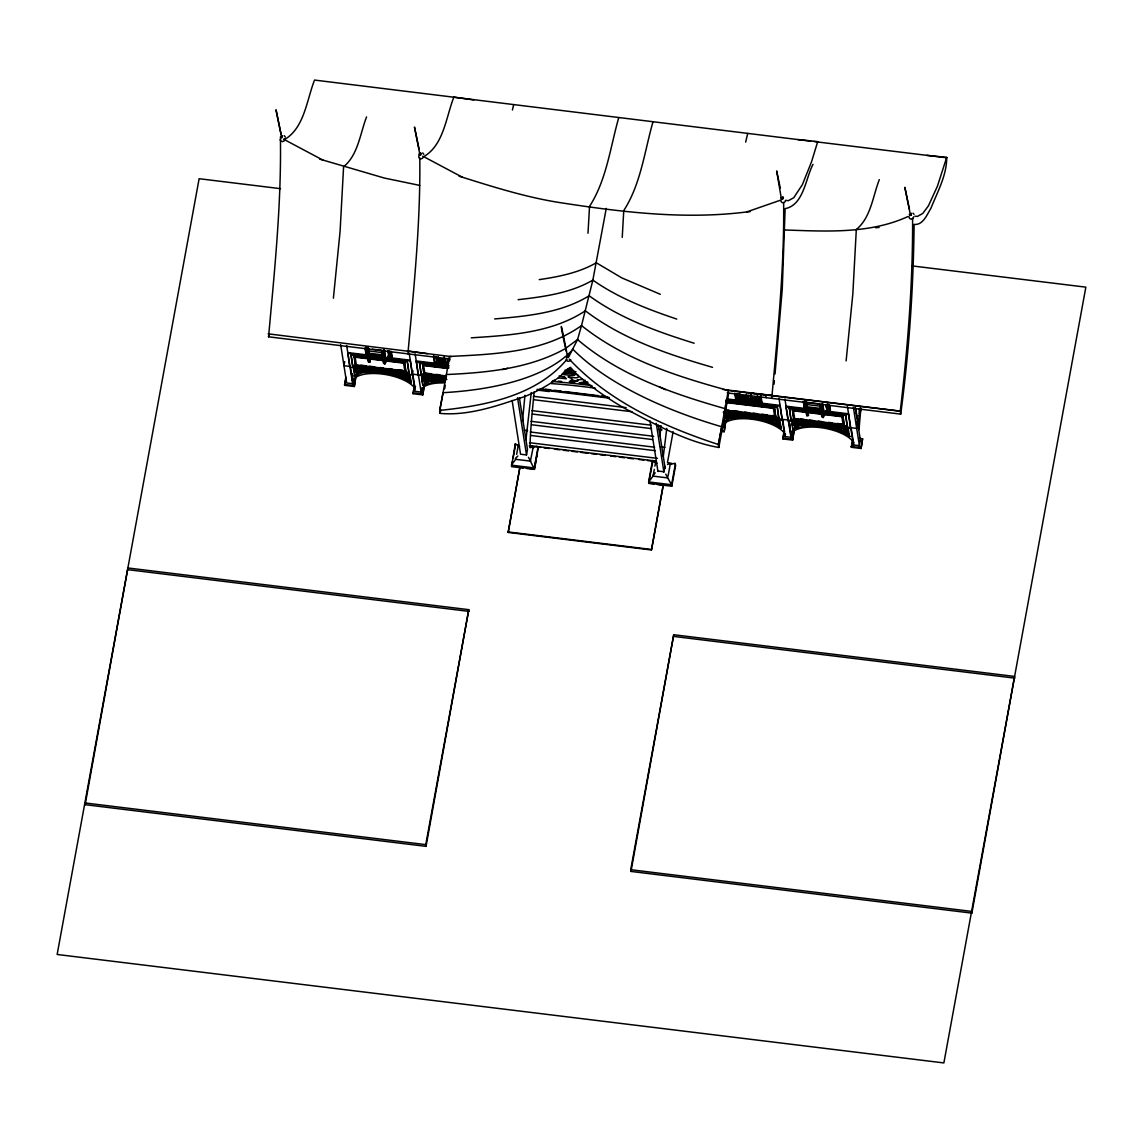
<?xml version="1.0" encoding="UTF-8"?>
<svg xmlns="http://www.w3.org/2000/svg" width="1143" height="1143" viewBox="0 0 1143 1143"><rect width="100%" height="100%" fill="white"/><g stroke="black" fill="none" stroke-linecap="round" stroke-linejoin="round"><path stroke-width="1.5" d="M383.577 373.39L381.491 372.004C381.033 370.303 377.676 370.846 378.876 371.789C372.718 372.918 388.991 373.832 381.419 372.375L378.147 371.289L379.033 371.761M753.408 418.581L753.223 417.609L749.036 415.752L747.979 416.495L749.136 417.124L746.779 417.924L753.408 418.581L748.979 416.123M821.874 426.953L819.788 425.582C819.331 423.867 815.973 424.424 817.174 425.367C811.016 426.496 827.289 427.396 819.717 425.939L816.445 424.867L817.331 425.339M402.522 376.104L396.007 375.761L399.85 377.433L400.607 376.118L403.136 376.29M770.425 421.31C780.369 422.253 756.623 418.152 769.682 422.624L770.425 421.31L772.954 421.496M839.991 429.811C846.22 429.939 825.875 426.996 838.148 430.997L838.891 429.682L841.434 429.868M372.061 370.489C368.017 371.661 380.862 372.604 373.018 372.104C372.304 371.404 367.217 368.232 371.989 369.66M386.363 372.161L391.692 372.275L385.005 372.947L384.648 371.989L382.119 371.775L384.648 371.989M760.409 417.752L761.538 417.152M829.104 425.996L827.361 425.968L829.904 425.667M388.091 374.161L387.691 373.147L391.377 373.847L387.62 373.518L392.206 375.104C399.35 375.947 398.378 372.775 394.392 374.19L394.592 373.632C390.249 373.961 390.435 372.918 394.664 373.275L394.449 373.832C398.264 374.39 394.335 373.147 396.278 373.061M757.923 419.352L757.509 418.338L761.209 419.038L757.452 418.709L762.024 420.295C769.125 421.267 768.339 417.466 764.281 419.024L764.496 418.467C762.11 417.295 759.895 419.824 761.967 418.481M826.418 427.382L829.604 427.782L830.975 426.796L832.69 427.753C836.462 425.367 838.133 429.825 830.49 428.668L826.389 427.725L825.989 426.725L834.733 427.425M588.002 233.229L589.531 206.354C606.562 180.065 610.276 147.333 618.734 117.658M622.235 237.415L623.764 210.541C640.794 184.252 644.509 151.519 652.967 121.844M856.636 425.125L856.893 421.753M859.022 429.625L860.65 410.466M585.002 380.033L584.544 381.905L579.244 382.819L586.788 383.562L587.816 382.334M522.48 421.238L524.966 395.264M525.966 439.698L531.266 392.535M659.982 436.312L660.983 425.91M663.297 456.486L666.783 428.382M774.04 384.191L774.368 380.762M775.04 373.904L782.255 289.079L785.127 208.64C803.615 205.226 805.615 178.394 812.987 164.378M734.492 416.624L732.934 417.481M802.957 424.996L801.414 425.868M450.171 359.016L268.562 336.814C274.477 271.277 281.364 205.254 280.435 139.203M407.894 353.859C413.737 288.893 420.61 223.457 419.781 157.977M771.739 398.35C777.597 333.399 784.455 267.962 783.627 202.482M333.399 298.194L340.085 231.443L343.586 166.764C358.088 155.034 360.131 133.531 366.56 116.929M846.12 360.902L852.821 294.151L856.321 229.472C870.823 217.756 872.852 196.239 879.296 179.637M566.328 356.802C566.657 359.874 570.214 351.973 567.628 357.559M85.153 804.672L127.887 567.971L468.773 609.662L426.039 846.363L85.153 804.672L84.882 802.943L425.767 844.634L426.039 846.363M268.562 336.814L269.119 333.742M344.715 361.631L343.972 365.703L349.944 366.432L349.801 367.16L412.309 374.804L412.437 374.075L446.056 378.933M349.801 367.16L347.772 352.573L383.334 356.916M354.344 386.505L355.83 376.776L354.344 386.505L344.614 385.32L345.829 377.061M344.614 385.32L345.686 379.405M354.116 356.673L354.244 355.944L404.608 362.102L405.822 371.432L355.459 365.274L354.116 356.673L404.479 362.831L405.822 371.432M407.622 362.774L408.994 373.075L352.701 366.203L351.072 354.287M353.687 370.189C358.473 371.361 352.387 366.474 356.302 369.06C359.602 370.303 357.288 367.06 354.501 367.66M415.466 386.391L415.066 388.563A32.633 13.445 10.4 0 0 382.133 374.047A32.633 13.445 10.4 0 0 352.558 380.919L352.958 378.747M355.459 365.274L354.244 355.944M353.644 378.262L352.644 383.705L346.672 382.976L340.671 344.672M353.53 380.49L352.773 384.562L346.672 345.529M357.502 374.047C346.972 379.947 363.374 370.661 367.032 372.375C382.033 371.675 398.964 374.204 411.123 382.862C403.75 378.262 406.422 380.19 410.88 381.319L411.123 382.862M366.574 352.087L366.074 354.801L365.003 347.901M366.16 356.873L366.289 356.145M366.36 358.159L366.489 357.445M368.932 348.744L368.132 353.101L381.605 354.744M370.046 371.618L368.746 370.646L370.289 370.389L369.832 369.36M385.005 372.947L385.82 372.147M389.492 373.675L387.163 371.789M389.234 373.59L387.834 372.418M392.035 360.045L392.163 359.316M392.235 361.331L392.363 360.602M392.206 375.104L398.121 374.561L396.721 373.118M394.549 372.461L398.278 372.547L399.55 373.361L399.264 375.247L402.107 374.347L404.536 375.39L403.722 374.29L394.664 372.432M396.435 372.318L399.478 373.718M396.035 375.918C397.664 373.718 406.808 377.49 400.607 376.118M396.15 376.147L396.107 375.333M399.85 377.433L400.536 376.733M404.151 379.047C394.721 373.59 408.823 379.233 403.279 377.862M404.479 362.831L404.608 362.102M402.436 376.69L402.579 375.747L403.05 376.518M403.793 377.076L400.664 377.733M407.965 375.961L402.865 373.404L409.966 374.675L411.18 382.491M412.309 374.804L410.266 360.216L388.506 357.545M407.122 380.576C398.978 374.775 415.966 379.819 404.479 378.304M408.937 375.476L409.966 374.675L409.008 375.118L409.38 376.361M410.88 381.319L406.322 379.319L408.823 380.148L409.294 379.562L407.851 379.019L408.551 378.562L409.38 379.29L408.565 379.862L404.565 378.133M412.637 373.032L413.023 370.861M418.281 375.533L416.238 360.945L448.356 364.874M422.81 394.892L424.31 385.162L422.81 394.892L413.08 393.692L414.295 385.448M413.08 393.692L414.438 386.305M421.167 374.575L419.552 362.66L421.167 374.575L445.799 377.59M446.513 376.404L423.939 373.647L422.724 364.317L448.756 367.503M425.782 383.476L426.296 383.991L422.867 385.377L422.181 381.005L423.41 380.733M423.939 373.647L422.724 364.317M421.853 388.006L421.11 392.078L415.138 391.349L409.165 353.173M421.996 388.863L421.253 392.935L415.109 353.773M422.867 385.377L421.596 376.476L446.87 379.562M427.353 379.433L429.182 379.047L427.496 377.19L429.254 378.69L427.539 379.69L431.354 378.747L434.997 380.019L431.397 381.719M434.626 365.246L434.754 364.531L431.382 364.117M434.826 366.532L434.954 365.817M445.284 380.59C437.44 378.776 448.113 382.462 442.255 381.533C436.054 381.319 442.184 379.733 438.698 378.947C425.396 378.704 439.912 377.962 438.398 380.676L435.826 381.205M448.399 362.917L436.597 361.474L437.069 358.931M445.684 360.259L438.726 359.402M439.469 359.159L444.841 359.816M436.283 357.102L436.797 360.388L447.756 361.731L448.013 360.274M439.741 410.808L449.685 356.43C494.476 354.259 543.654 352.558 581.516 325.584L592.86 280.121L606.261 208.397M728.748 393.092L718.804 447.47C685.943 441.827 654.739 423.896 625.092 408.637C605.176 397.05 586.159 383.719 569.628 367.603C557.298 380.548 541.496 389.577 525.108 396.407C497.948 405.594 468.944 415.995 440.141 413.395L440.784 409.88M444.641 388.834L445.284 385.32M449.67 360.745L449.099 357.845M425.767 844.634L468.773 609.662M516.636 454.314L518.165 445.97L515.336 443.627L511.521 466.63L523.223 468.073M511.85 464.887L512.478 461.415M513.121 457.929L515.036 447.47M652.61 462.015L648.781 482.917L663.326 485.204L651.467 549.969L508.164 532.438L519.936 467.158L534.395 468.93L538.224 448.027M508.164 532.438L519.936 467.158M530.052 446.17C530.395 428.082 532.509 410.008 534.124 391.935M512.107 400.45L520.536 454.214L526.509 454.957L527.495 449.513L519.379 397.65M529.738 446.984L529.981 445.656L656.082 461.072M530.166 447.713L533.238 446.884L530.395 461.115L534.481 469.444L536.067 460.729M532.838 447.756L536.538 446.327L538.067 447.027L534.238 467.93L511.292 465.13L515.722 459.329L530.623 461.129L528.409 457.314M536.71 457.243L537.339 453.771M549.383 390.835L549.24 391.549L537.096 390.063M654.896 466.101L655.51 462.772L652.539 460.458L648.624 481.917L648.867 483.432L653.953 484.06M654.282 469.444L653.067 476.117L648.624 481.917L671.584 484.732L671.813 486.232L657.354 484.475M664.84 466.315L663.84 471.745L657.868 471.016M651.467 549.969L663.24 484.689M667.469 462.586L673.127 431.683M668.041 476.245L670.169 464.558L674.984 463.201L675.642 465.344L671.813 486.232M675.399 463.829L671.584 484.732L667.726 477.917L652.596 476.045L655.21 472.816M630.722 869.709L673.727 634.736L1014.613 676.427L971.879 913.128L630.993 871.423L630.722 869.709L971.607 911.4L971.879 913.128M630.993 871.423L673.727 634.736M718.39 444.884L728.348 390.506C676.756 376.433 623.864 359.445 581.516 325.584L577.558 339.557L568.928 356.516M723.462 423.496L722.462 428.939L721.919 425.482M723.09 427.082L723.59 424.353M727.319 419.238C729.734 419.752 721.976 421.996 725.319 420.253C738.749 415.266 753.694 417.424 767.139 421.267C774.382 422.824 788.699 432.926 776.854 425.225M724.162 431.74L725.648 422.01L724.162 431.74L720.919 431.34M736.578 395.949L735.835 400.021L734.749 393.121M735.892 400.036L736.649 395.964M736.178 403.393L736.306 402.665M730.563 413.152C733.52 411.866 738.078 417.524 740.235 414.723L747.293 415.609L747.022 416.395L743.236 416.066L745.979 417.309L742.85 417.295L740.435 416.709L742.121 415.709L739.821 414.523M759.009 396.078L759.781 400.993L737.878 398.321L738.349 395.778M746.979 397.107L739.935 396.607L739.492 392.992M740.75 396.007L746.122 396.664M739.621 414.866L747.222 415.966L746.95 416.766L743.164 416.423L745.95 416.952L745.379 417.824L740.493 416.352L741.878 415.681M750.88 397.95L757.923 398.436L750.88 397.95L750.38 394.692M746.779 417.924L749.579 417.595L748.851 416.966M748.936 417.295L748.051 416.123L748.851 415.995M751.737 415.738L751.951 416.966L751.737 415.738L754.837 416.109M759.438 418.395L756.995 416.995L758.823 418.038C758.852 417.595 753.494 418.509 752.023 416.609M757.009 398.364L751.623 397.707L751.08 394.206M754.409 417.538L752.966 416.809M754.837 418.138L759.323 418.867M755.38 418.152L756.18 417.352M761.452 417.824L758.881 417.595L760.381 417.609M762.052 406.565L762.181 405.836M760.952 417.238L764.438 417.295M762.024 420.295L767.953 419.752L767.382 419.167M773.054 418.338C763.51 417.409 771.782 421.524 774.368 419.967L764.367 417.652M768.096 417.738L764.681 417.781M772.868 421.71L767.996 420.524M769.682 422.624L770.353 421.924M770.496 422.924C775.368 422.21 772.425 421.51 770.496 422.924L773.982 424.239L773.097 423.053M728.891 410.208L725.276 410.508L775.64 416.666L774.425 407.337L725.819 401.393M772.268 421.881L772.411 420.938M773.754 422.11L773.554 422.639M777.726 420.967L773.325 418.681M778.812 418.309L777.197 406.408L778.812 418.309L726.034 411.851M775.64 416.666L774.425 407.337M724.833 413.023L782.126 420.038L780.083 405.436L727.577 399.021M779.212 421.553L779.783 419.881L775.611 418.952M780.94 428.054C782.426 424.853 771.196 423.982 775.968 423.367M782.126 420.038L782.255 419.31M850.721 427.682L850.592 428.411L788.099 420.767L785.927 406.894L786.055 406.165L821.617 410.523M792.642 440.112L794.128 430.382L792.642 440.112L782.898 438.926L783.841 432.154M782.898 438.926L784.255 431.54M790.985 419.795L789.37 407.894L790.985 419.795L847.292 426.682L845.663 414.78L842.291 414.366M791.928 431.868L790.927 437.312L784.955 436.583L785.455 433.854M788.099 420.767L788.227 420.038M825.475 413.58L842.891 415.709L844.12 425.039L793.756 418.881L792.399 410.266L792.542 409.551L822.031 413.152M791.556 420.981L793.571 421.438M791.985 423.767L794.442 423.582L792.856 421.738L796.5 423.167L795.914 421.724M851.192 428.325L853.364 442.141A32.633 13.445 10.4 0 0 820.431 427.611A32.633 13.445 10.4 0 0 790.856 434.497L791.256 432.325A32.633 13.445 10.4 0 1 793.213 429.697M793.756 418.881L792.813 411.266M791.57 435.454L792.056 432.74M796.314 428.139C780.498 431.411 820.717 421.481 828.046 427.639C837.319 427.825 860.179 442.812 845.32 433.611M802.057 421.896L797.514 421.338L799.2 423.196M805.115 404.336L804.372 408.408L803.286 401.507M804.443 410.48L804.572 409.751M804.643 411.766L804.786 411.037M814.559 425.467L811.63 424.796L814.488 424.967C815.002 427.096 808.301 425.51 809.258 424.153C812.916 424.896 804.415 421.967 810.987 423.224M808.344 425.182L807.044 424.21L808.587 423.953L808.13 422.924M820.417 425.339L822.874 425.91L820.488 424.982M827.903 426.768L825.46 425.367L827.861 426.882L822.989 425.839M823.303 426.51L827.789 427.239M823.846 426.525L824.66 425.725M830.318 413.652L830.461 412.923M830.518 414.938L830.661 414.209M830.49 428.668L836.419 428.125L835.847 427.553M832.847 426.025L842.02 427.853L842.834 428.968L840.405 427.925L837.562 428.811L837.848 426.925L834.733 425.882L837.776 427.296M834.447 429.711L834.404 428.896M840.877 429.311L836.462 428.896M838.148 430.997L838.891 429.939M838.833 430.054C847.434 430.254 837.448 434.983 840.234 430.225M844.12 425.039L842.891 415.709M840.734 430.254L840.905 429.525M842.448 432.611L841.505 431.797L842.091 430.654M846.191 429.354L841.162 426.982L848.263 428.254L847.234 429.054M847.292 426.682L845.663 414.78M850.592 428.411L848.549 413.809L826.789 411.151M845.42 434.14C843.491 431.297 852.278 436.04 845.32 433.483M859.35 438.369L862.594 438.755L861.108 448.485L851.364 447.299L852.321 440.526M851.364 447.299L852.178 442.87M860.393 440.241L859.407 445.684L853.435 444.956L853.935 442.227M859.436 411.451L860.079 407.965M858.436 419.481L856.693 428.411L843.777 426.839M858.979 415.952L860.365 408.937M859.122 413.194L860.779 408.051M857.793 422.996L861.065 409.023M861.108 448.485L862.594 438.755M727.219 392.906L900.713 414.123C909.114 351.301 913.428 287.822 914.1 224.414C923.087 225.4 927.116 214.441 930.945 208.183C937.517 191.867 946.847 175.179 946.69 157.391L926.844 155.348M440.141 413.395L439.669 410.408L443.055 392.678A257.861 106.256 10.4 0 0 565.799 356.245M718.804 447.47L718.333 444.498L721.719 426.753A257.861 106.256 10.4 0 1 572.914 349.287A257.861 106.256 10.4 0 1 567.085 355.116M568.557 357.245L567.399 355.787M512.407 109.999L513.636 104.799M745.665 142.103L747.708 133.431M810.744 141.146L314.539 80.067C306.767 99.755 304.567 127.116 285.264 139.132M473.831 99.941L453.871 97.112C446.099 116.8 443.898 144.161 424.582 156.177M946.69 157.391L937.403 186.266L928.402 205.911L922.715 213.484L917.415 216.441L914.943 216.184M418.909 154.048C419.038 158.02 421.624 149.347 420.795 155.048M909.271 214.355L909.785 215.384L911.471 213.284L910.5 215.355L904.842 187.323L909.428 209.24M725.348 413.094L727.191 413.309M793.813 421.467L795.671 421.696M357.373 374.104L356.159 372.904M425.71 383.176C422.267 380.79 428.639 383.362 428.639 381.719C438.369 378.09 423.053 381.519 423.424 380.905M425.653 383.534L424.382 382.691L425.196 381.876M727.191 419.31L725.991 418.095M795.728 427.311L794.399 426.839M670.398 464.215L669.841 463.386L667.498 464.515M832.961 426.01L837.848 426.925M281.164 134.603L276.006 109.785L281.721 137.832L282.464 135.66M782.312 198.953L783.098 196.81M779.583 422.481L778.297 422.924L777.854 420.795M848.049 430.854L846.692 431.668L846.349 429.711M773.354 422.581L773.982 424.239M280.578 136.574L280.378 137.689L281.321 137.56M781.212 197.725L781.426 199.039L776.654 170.936L780.312 188.138M911.414 215.041L910.542 215.37M555.112 380.105L552.655 380.833M385.377 361.288C393.764 344.314 384.519 370.103 384.862 358.016M388.649 356.03L385.705 360.288L388.649 356.03L387.82 350.787M381.433 350.172L383.491 363.288L384.905 363.945L390.177 354.944L389.663 351.673M824.503 413.452L827.375 409.323L823.66 414.88M823.989 413.895L826.932 409.637L826.118 404.393M819.717 403.779L821.774 416.895L823.189 417.552L828.475 408.551L827.703 403.636M369.775 369.703C389.906 373.39 366.946 369.375 375.618 372.275M438.112 378.79L445.084 379.99M438.055 379.133L445.027 380.362M808.215 423.267L815.416 424.925M407.594 377.19L405.751 376.961M777.426 422.381C774.154 423.953 774.997 418.909 777.483 421.781C775.44 425.739 773.84 418.895 777.411 422.138M845.891 430.754C842.62 432.325 843.477 427.282 845.949 430.154C843.905 434.111 842.305 427.268 845.891 430.511M726.119 417.909L727.848 419.767M430.254 379.376L433.168 379.347C437.94 380.333 428.568 381.948 432.911 381.076M566.985 359.331C536.11 396.092 485.061 405.722 439.669 410.408M779.955 425.539L780.698 426.51M780.083 425.653C770.096 424.91 784.812 425.253 775.883 423.582M841.762 431.325L840.162 430.582L838.962 431.297M774.297 423.496C780.198 426.225 779.483 422.653 774.397 423.324M842.762 431.868C846.091 431.84 846.277 432.125 847.606 433.226M726.062 418.281C727.434 417.295 729.434 418.995 730.191 417.495C739.921 413.866 724.591 417.281 724.962 416.681M360.974 369.26L359.173 369.775L364.103 369.732L366.66 370.961L364.588 371.789M356.23 373.089C357.688 372.089 359.516 373.79 360.359 372.289C370.089 368.66 354.773 372.089 355.144 371.475M783.126 198.825L781.955 198.711M409.537 377.719L408.465 377.733L408.065 376.147M847.835 431.297L846.763 431.311L846.334 429.168M367.589 371.632L363.003 371.989L364.631 371.646M435.869 381.048L432.897 381.319M805.886 425.196L801.614 425.539M517.865 456.014L515.407 458.314L515.722 459.329M730.534 414.723L728.934 415.338L733.92 414.938L736.478 416.152M799 423.096L797.4 423.71L802.457 422.939L805.015 424.167L802.843 425.139M565.971 348.144L577.558 339.557C619.406 375.347 672.813 393.821 725.033 408.637M422.939 385.005L435.297 381.805L445.299 381.805M564.571 349.058C528.637 368.789 486.604 372.689 446.37 374.547M802.929 425.21L801.472 425.496M568.3 357.559C564.113 347.586 555.812 296.751 566.557 351.458M780.54 200.168L746.608 211.969L750.108 211.669M907.985 216.527C869.58 234.158 826.003 231.315 784.812 229.986M575.643 371.546L574.057 372.847L578.229 375.49L578.344 377.176C575.429 379.419 561.699 374.433 571.4 378.347L573.1 380.662C560.899 382.405 582.801 382.148 577.129 379.847L582.93 379.376M733.006 417.124L736.549 415.795L733.992 414.566L728.991 414.98M779.783 419.881L778.826 420.31L779.255 421.91M848.263 428.254L847.306 428.682L847.735 430.282M438.898 380.448L440.326 379.905M808.915 424.596L810.358 424.053M507.721 368.275L502.363 369.618M375.561 372.632L376.19 371.389L373.761 371.204A32.633 13.445 10.4 0 0 365.889 371.889M443.898 381.691L441.612 380.648L445.213 380.962M443.841 382.062L438.955 380.262M813.859 426.196L808.973 424.41M430.239 379.219L427.453 379.205M735.106 413.709C742.864 415.123 739.635 417.195 733.134 417.166M748.922 417.424L748.994 416.938M844.42 431.597C854.164 434.654 839.119 432.011 844.377 432.097M736.421 416.181L734.42 416.995M847.177 433.354L842.862 431.697M376.947 372.732L379.119 372.132M815.245 426.31L818.045 425.982L817.259 425.696M368.332 352.015L366.746 352.301L368.575 362.16L370.175 361.874L368.017 347.643M369.118 358.23L367.875 347.658M368.103 359.502L367.989 356.173M368.517 355.002L369.703 359.216M805.229 406.837L806.801 413.037L804.572 401.564M806.815 406.551L807.987 412.823M806.501 406.994L806.315 403.279M805.029 405.908L806.872 415.766L808.458 415.481L806.401 402.35M910.628 213.612L911.385 214.355M539.239 279.635C558.856 276.706 578.929 272.791 596.303 262.776L621.835 277.906L660.297 294.28M355.13 371.304C348.101 372.589 373.718 367.603 360.431 371.932L356.302 372.718L358.016 374.575M724.962 416.509L723.805 416.409M518.122 299.68C543.668 296.751 570.257 293.237 592.86 280.121C618.249 297.994 647.538 309.224 676.77 319.083M438.569 379.819L437.026 380.062L438.326 381.048M740.121 415.581C738.649 416.466 737.821 417.852 733.077 417.524M746.593 211.969C685.629 219.642 624.449 212.455 564.056 203.24C528.209 198.053 493.505 187.038 459.057 176.165M875.595 227.743L879.096 227.443M494.648 318.94C526.866 316.168 560.984 313.053 589.159 295.766C620.449 318.583 657.482 331.813 694.158 343.229M563.285 372.504L566.442 372.318L564.328 371.804M471.287 337.828C510.092 335.313 551.94 332.842 585.359 310.81C622.649 339.242 667.983 354.43 712.518 367.332M367.546 371.775L369.946 371.832L368.818 370.275L370.589 370.118L365.274 368.503L366.803 369.961L370.289 370.389M805.844 425.339L808.415 424.825C807.772 421.853 807.601 425.353 803.572 422.081M573.8 370.361C565.485 370.489 573.629 370.261 572.186 374.104L575.1 374.718C574.372 376.761 565.785 374.633 561.97 374.118L570.728 372.447L564.813 370.332L568.428 369.218L567.471 368.732L571.714 369.418L571.886 368.66M728.905 415.195L730.791 414.452L729.034 412.966M797.371 423.567L799.271 422.824L797.514 421.338M431.525 381.762L438.298 380.89M801.543 425.91L808.315 425.039M370.018 371.461L367.617 371.418C367.732 373.318 360.345 372.161 364.574 372.004L366.717 370.589L363.074 369.318L359.259 370.275L360.902 369.618L359.216 367.76L360.788 369.36M797.871 139.56L817.716 141.618L811.516 161.849L802.372 184.68L793.742 197.71L788.441 200.668L785.955 200.411M751.437 393.335L771.268 395.378M814.016 141.546L946.747 157.777M280.535 188.666L199.125 178.708L57.15 954.476L943.875 1062.933L1085.85 287.15L912.4 265.948M723.219 389.492L900.255 411.151L900.713 414.123M451.399 356.63L268.091 333.827M566.128 370.661L575.801 371.846M725.862 390.206L900.255 411.151C907.813 347.143 912.9 282.735 912.6 218.256M372.304 349.158L380.719 350.187M819.002 403.793L807.215 402.35L806.429 406.708L821.574 408.551M564.656 373.032L575.229 374.318M855.621 409.123L858.493 423.081M754.566 397.293L758.052 397.721M368.532 350.93L382.005 352.573M821.974 406.379L806.815 404.522L806.301 401.25M759.981 399.907L738.078 397.235L737.564 393.949M383.534 355.83L366.274 353.716L365.46 348.544M388.706 356.459L392.149 356.887L391.335 351.701M448.542 363.774L434.754 362.088L433.668 355.187M821.817 409.437L804.572 407.322L803.758 402.15M826.989 410.066L830.447 410.494L829.632 405.308M347.629 353.287L384.091 357.745M387.563 358.173L410.137 360.931M416.109 361.659L449.085 365.703M726.134 399.579L779.955 406.165M785.927 406.894L820.645 411.137M825.86 411.78L848.42 414.538M356.145 354.916L359.531 355.33M374.918 357.202L378.362 357.63M393.849 359.516L397.235 359.931M402.307 360.559L405.694 360.974M421.238 362.874L426.31 363.488M439.941 365.16L443.384 365.574M729.348 400.55L732.734 400.964M739.564 401.807L743.007 402.222M748.179 402.865L753.366 403.493M758.538 404.122L761.981 404.551M767.053 405.165L770.439 405.579M796.128 408.723L799.514 409.137M813.202 410.808L818.374 411.437M832.147 413.123L835.519 413.537M383.405 358.988L350.944 355.016L352.701 366.203M386.863 359.402L407.251 361.902L408.994 373.075M419.41 363.388L448.427 366.932M725.834 400.864L777.069 407.137M789.227 408.623L821.703 412.594M825.146 413.009L845.534 415.509M422.581 365.046L448.627 368.232M725.691 402.107L774.297 408.051M792.399 410.266L821.903 413.88M825.346 414.295L842.762 416.423M446.97 368.432L423.624 365.574L424.839 373.347L445.584 375.876M726.577 402.636L773.397 408.351L774.611 416.123L726.191 410.194L725.448 405.536M360.802 365.188L366.017 365.817M369.489 366.246L374.704 366.889M379.905 367.517L383.376 367.946M388.591 368.575L392.063 369.003M399.007 369.861L402.479 370.275M425.796 373.132L431.011 373.775M436.226 374.404L439.698 374.833M734.092 410.837L739.307 411.48M744.522 412.109L747.993 412.537M753.194 413.18L756.68 413.595M761.881 414.237L767.096 414.88M772.297 415.509L775.768 415.938M800.829 418.995L804.301 419.424M809.515 420.067L812.987 420.481M818.202 421.124L821.674 421.553M828.618 422.396L832.09 422.824M837.305 423.467L842.505 424.096M352.83 365.474L409.123 372.361M421.296 373.847L445.927 376.861M724.405 410.923L778.955 417.595M791.113 419.081L847.42 425.968M545.368 389.191L550.683 389.849M554.169 390.277L561.313 391.149M564.685 391.563L598.503 395.692M601.461 396.064L607.362 396.778M539.996 388.963L609.09 397.421M540.653 389.191L545.94 389.834M423.624 375.447L428.825 376.09M434.04 376.719L437.512 377.147M442.712 377.79L446.184 378.204M537.224 389.349L540.696 389.763M545.268 390.32L609.119 398.135M723.233 412.094L726.705 412.523M731.906 413.152L737.121 413.795M742.321 414.423L745.793 414.852M751.008 415.495L754.48 415.909M759.695 416.552L764.896 417.195M770.111 417.824L773.582 418.252M778.783 418.881L793.442 420.681M796.914 421.11L802.115 421.738M807.329 422.381L810.801 422.796M816.002 423.439L819.474 423.867M826.418 424.71L829.889 425.139M835.104 425.767L838.576 426.196M356.273 367.403L362.245 368.132M366.946 368.718L371.932 369.318M375.261 369.732L381.919 370.546M385.005 370.918L389.634 371.489M403.236 373.147L408.194 373.761M740.092 414.309L745.093 414.923M805.244 422.281L810.23 422.896M815.216 423.496L820.217 424.11M824.846 424.682L829.475 425.239M843.177 426.925L848.149 427.525L849.42 436.426M756.923 417.352L758.881 417.595M825.389 425.725L827.361 425.968M427.425 377.547L433.497 378.29M533.324 396.278L626.15 407.637M533.867 399.736L631.95 411.723M344.472 384.462L354.216 385.648M412.952 392.835L422.681 394.021M720.79 430.482L724.033 430.882M782.769 438.055L792.499 439.255M851.235 446.442L860.965 447.627M531.866 410.608L650.981 425.167M657.982 426.025L661.483 426.453M532.409 414.066L651.524 428.625M658.525 429.482L662.026 429.911M531.081 421.31L653.696 436.312M531.624 424.767L652.482 439.541M524.437 430.239L527.623 430.625M660.483 446.884L664.955 447.427M530.295 432.011L654.668 447.227M530.838 435.469L655.196 450.671M529.509 442.712L657.382 458.357M529.238 445.956L532.767 446.384M668.341 462.958L671.87 463.401M537.067 447.027L540.568 447.456M544.068 447.885L549.326 448.527M554.584 449.17L559.827 449.813M563.342 450.242L568.585 450.885M572.1 451.314L577.344 451.956M580.844 452.385L587.859 453.242M591.36 453.671L596.617 454.314M600.118 454.743L605.376 455.385M610.633 456.028L615.877 456.671M619.392 457.1L624.635 457.743M628.15 458.172L633.393 458.814M638.651 459.457L643.909 460.1M647.409 460.529L652.667 461.172M526.437 468.459L532.867 469.244M508.078 531.924L651.396 549.454M128.159 569.7L469.044 611.391M673.984 636.451L1014.884 678.156M397.721 373.29L394.549 372.889L394.606 372.089M407.422 350.872L427.396 353.701M724.391 415.28L725.976 415.209L724.376 413.366L728.034 414.795L727.434 413.352M419.724 185.395L384.405 178.065L319.726 159.12M842.762 427.711L841.091 427.339L848.192 428.611M813.759 423.624C819.76 425.739 806.515 423.739 815.488 424.767M774.282 419.338L772.625 418.967L779.726 420.238M404.465 374.147L402.793 373.775L409.894 375.047M723.733 416.781C722.29 417.009 742.164 413.123 730.263 417.124L728.248 418.095L726.677 417.509M422.181 381.005C420.753 381.233 440.626 377.347 428.711 381.362L426.696 382.334L425.125 381.748M810.373 423.867L808.715 423.096M741.907 415.495L740.235 414.723M440.355 379.719L438.698 378.947M372.075 370.289L370.418 369.518M751.951 416.966L752.894 417.166M724.333 412.866L725.091 413.052M559.141 375.961L563.756 377.047L564.056 376.276L566.356 378.776L558.484 377.947M768.239 417.981L769.368 418.552M398.407 372.789L399.55 373.361M782.441 197.225L783.269 198.196M420.095 153.276L420.895 153.805M842.82 427.353L846.263 429.539M774.354 418.981L775.968 420.424C779.383 419.181 778.026 426.239 779.326 421.553M404.522 373.775L406.136 375.233C409.68 373.875 407.494 380.248 409.766 377.29L409.494 376.361M386.891 372.532L387.777 372.775M426.296 383.991L425.696 383.248M718.333 444.498C663.797 426.625 609.105 401.679 569.271 359.173M667.726 477.917L665.74 474.102M372.875 369.718C384.162 372.175 373.304 369.746 373.761 371.204M808.587 423.953L803.515 422.439M834.819 427.625L833.518 427.168L835.762 427.711M766.196 417.881L769.31 418.924M665.64 389.706L659.268 386.805M826.932 409.637L825.803 405.579M462.344 177.208L422.824 156.191M323.012 160.163L283.493 139.146M762.052 418.681L764.21 419.381C767.753 420.253 763.81 417.409 767.282 419.338M728.977 413.323L730.734 414.809M797.471 423.353L802.4 423.31L804.958 424.524L802.886 425.367M419.967 154.948L414.466 127.016L419.067 148.947M407.594 376.947L405.036 376.076L405.865 376.99M913.071 213.198L914.014 214.355M422.71 152.891L423.81 154.362M284.25 135.66L285.35 137.131M656.968 463.215L655.11 461.529L655.51 462.772M519.622 446.427L517.779 444.727L518.165 445.97M847.406 429.096L847.992 431.211M409.108 375.518L409.694 377.647M795.142 425.882L796.714 426.468L798.728 425.496C810.587 421.767 790.913 425.053 792.199 425.153C791.213 425.925 810.53 421.738 798.657 425.868C798.014 427.696 795.271 424.939 794.499 427.068L795.799 427.611M806.615 405.622L808.458 415.481M368.532 352.944L370.175 361.874M367.917 356.287L368.503 359.431M570.771 367.232L570.9 368.089M859.079 408.494L859.822 413.28M855.25 407.394L860.536 441.112M853.407 407.379L859.536 446.542M847.434 406.651L853.435 444.956M829.161 404.665L830.247 411.58M827.546 404.465L828.318 409.38M826.603 404.436L827.375 409.323M822.703 403.565L824.346 414.052M823.174 408.637L823.717 412.137M822.231 403.636L824.017 415.052M822.646 408.365L823.146 411.623M822.46 408.322L823.003 411.809M821.145 404.422L823.189 417.552M806.315 404.736L807.587 412.894M804.972 401.479L806.801 413.037M804.558 401.007L806.872 415.766M791.613 420.61L792.885 429.511M789.913 423.682L790.442 427.139M788.699 420.681L790.856 434.497M784.941 399.007L791.07 438.169M782.726 419.952L784.612 432.04M778.969 398.278L784.955 436.583M779.669 419.152L781.012 427.696M765.667 394.692L766.139 397.664M760.824 395.192L761.91 402.107L736.035 398.936L735.22 393.764M760.624 396.292L761.709 403.193M757.338 395.549L757.852 398.807M748.522 395.292L749.036 398.578M746.393 394.206L746.908 397.464M739.435 393.349L739.935 396.607M737.121 393.406L737.878 398.321M724.033 417.867L724.419 421.138M658.368 424.953L665.197 468.573M656.268 423.324L663.926 472.23M650.01 420.838L657.954 471.502M652.453 461.015L652.696 462.529M538.067 447.027L538.296 448.542M517.536 397.707L526.509 454.957M515.122 444.227L515.35 445.727M447.242 358.445L447.756 361.731M444.227 356.673L444.77 360.174M438.14 356.502L438.655 359.759M435.826 356.545L436.597 361.474M433.468 356.273L434.554 363.174M412.894 374.761L415.066 388.563M390.877 351.058L391.949 357.973M389.263 350.858L390.02 355.773M388.32 350.83L389.091 355.716M384.419 349.958L386.063 360.445M384.062 349.787L385.734 361.445M383.348 349.472L384.348 354.759M382.848 350.83L384.905 363.945M367.474 347.743L369.303 359.288M367.36 348.115L368.217 353.387M366.674 347.886L367.017 353.601L365.974 347.372M366.26 347.401L368.575 362.16M353.316 367.046L354.587 375.947M352.158 373.575L352.687 377.019M350.401 367.117L352.558 380.919M822.946 425.553L822.96 426.453M284.607 138.774A2.229 2.015 -8.9 0 1 282.45 141.561A2.229 2.015 -8.9 0 1 280.492 138.76M785.384 200.425A2.229 2.015 -8.9 0 1 783.098 202.697A2.229 2.015 -8.9 0 1 780.969 200.411M423.181 157.048A2.229 2.015 -8.9 0 1 420.338 158.72A2.229 2.015 -8.9 0 1 418.967 155.991M570.686 359.559A2.229 2.015 -8.9 0 1 568.128 361.288A2.229 2.015 -8.9 0 1 566.299 359.016M913.571 216.827A2.229 2.015 -8.9 0 1 912.643 218.684M912.143 218.942A2.229 2.015 -8.9 0 1 909.156 216.813M558.284 381.162A273.434 112.671 10.4 0 1 561.542 381.433M571.343 382.348A273.434 112.671 10.4 0 1 574.629 382.691M581.201 383.434A273.434 112.671 10.4 0 1 584.487 383.819M570.771 380.205A278.392 114.714 10.4 0 1 577.458 380.919M584.159 381.705A278.392 114.714 10.4 0 1 587.502 382.119M551.983 381.519A278.392 114.714 10.4 0 1 592.003 385.677M551.255 383.577A273.434 112.671 10.4 0 1 595.489 388.234M794.199 428.925A32.633 13.445 10.4 0 1 796.657 427.553M804.172 425.467A32.633 13.445 10.4 0 1 812.087 424.896M817.274 425.082A32.633 13.445 10.4 0 1 820.831 425.439M822.26 425.625A32.633 13.445 10.4 0 1 841.205 430.868M844.048 432.225A32.633 13.445 10.4 0 1 846.634 433.668M722.39 426.125A32.633 13.445 10.4 0 1 751.965 419.238A32.633 13.445 10.4 0 1 784.884 433.769M741.95 416.538A32.633 13.445 10.4 0 1 745.322 416.538M748.808 416.709A32.633 13.445 10.4 0 1 759.509 418.281M760.924 418.595A32.633 13.445 10.4 0 1 765.081 419.71M420.838 390.349A32.633 13.445 10.4 0 1 443.37 382.948M423.196 385.562A32.633 13.445 10.4 0 1 425.339 384.062M432.726 381.562A32.633 13.445 10.4 0 1 437.183 380.962M438.755 380.848A32.633 13.445 10.4 0 1 443.77 380.762M355.916 375.361A32.633 13.445 10.4 0 1 358.359 373.99M375.49 371.346A32.633 13.445 10.4 0 1 382.534 371.861M383.962 372.061A32.633 13.445 10.4 0 1 408.337 380.105M407.651 376.576L407.322 377.847L405.079 377.49L405.922 376.633L405.108 375.704L407.651 376.576M421.596 376.476L421.967 379.619L424.424 379.447L422.839 377.59L426.482 379.033L425.525 378.447L426.139 377.633L421.596 376.476M849.235 434.526L848.349 434.283L849.235 434.526M403.579 363.131L355.144 357.202L356.359 364.974L404.793 370.889L403.579 363.131M841.862 416.738L793.442 410.808L794.656 418.581L843.077 424.496L841.862 416.738"/></g></svg>
